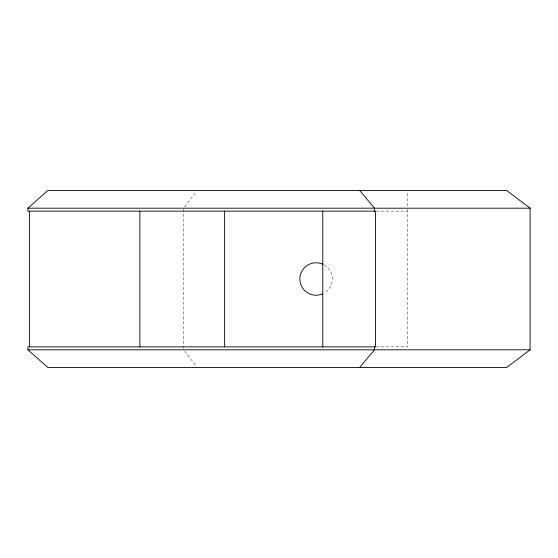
<?xml version="1.0" encoding="UTF-8"?>
<svg xmlns="http://www.w3.org/2000/svg" width="558" height="558" viewBox="0 0 558 558"><rect width="100%" height="100%" fill="white"/><g stroke="black" fill="none" stroke-linecap="round" stroke-linejoin="round"><path stroke-width="0.42" stroke-dasharray="2.79 2.09" d="M184.586 206.83L196.207 191.854M376.413 211.14L407.556 211.14M376.413 346.86L407.556 346.86L407.556 207.771M184.586 351.17L196.207 366.146M407.556 193.438L407.556 206.927M183.533 209.062L183.533 348.938M324.205 264.945A16.224 16.224 0 0 1 324.205 293.055"/><path stroke-width="0.84" d="M359.68 367.513L374.467 349.81L374.467 346.86M27.9 208.19L47.855 190.487L506.622 190.487L530.1 208.19L530.1 349.81L506.622 367.513L47.855 367.513L27.9 349.81L27.9 346.86L375.485 346.86L375.485 211.14L27.9 211.14L27.9 208.19L530.1 208.19M27.9 349.81L530.1 349.81M359.68 190.487L374.467 208.19L374.467 211.14M322.782 211.14L322.782 346.86M224.63 211.14L224.63 346.86M139.863 211.14L139.863 346.86M29.393 211.14L29.393 346.86M322.698 293.822A16.224 16.224 0 0 1 299.869 279A16.224 16.224 0 0 1 322.698 264.178"/></g></svg>
